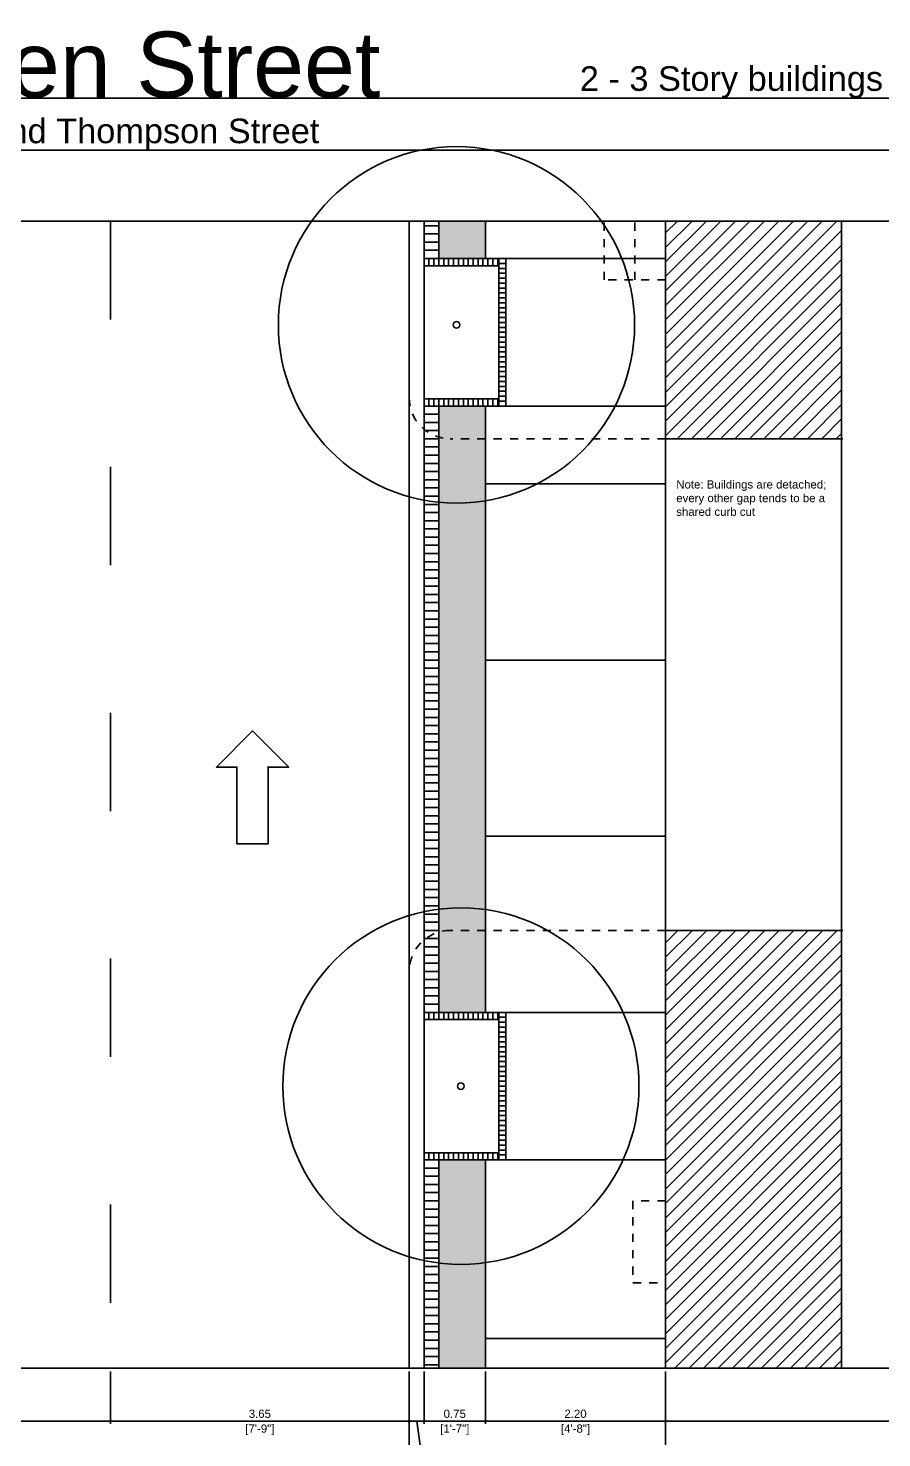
# Model space of a CAD drawing. Extents: x 4 to 262, y -261 to 351.
# Drawn here: x 55.53 to 65.95, y -62.31 to -45.11 of the extents above; entities that cross this region are included whole.
import ezdxf

# ---------------------------------------------------------------- set-up
doc = ezdxf.new("R2010")
doc.units = 0
doc.header["$LTSCALE"] = 0.1
doc.header["$MEASUREMENT"] = 0
doc.header["$PDMODE"] = 3
doc.linetypes.add('ACAD_ISO03W100', pattern=[30, 12, -18])
doc.linetypes.add('DASHED', pattern=[0.75, 0.5, -0.25])
doc.layers.get('0').update_dxf_attribs({"color": 102})
for name, color, linetype in [('Cars', 4, 'Continuous'), ('Details', 9, 'Continuous'), ('Edge', 1, 'Continuous'), ('Hatch and Paving', 252, 'Continuous'), ('HIDDEN', 204, 'Continuous'), ('Lane Stripes', 2, 'Continuous'), ('Optional', 4, 'Continuous'), ('Poche', 6, 'Continuous'), ('Text', 7, 'Continuous'), ('Trees', 3, 'Continuous')]:
    doc.layers.add(name, color=color, linetype=linetype)
doc.styles.get("Standard").update_dxf_attribs({"font": 'Arial.ttf'})
doc.dimstyles.get("Standard").update_dxf_attribs({"dimtxt": 0.1, "dimasz": 0.03, "dimexe": 0.03, "dimexo": 0.04, "dimgap": 0.04, "dimtad": 0, "dimtih": 1, "dimtoh": 1, "dimzin": 0, "dimdsep": 46, "dimtxsty": 'Standard', "dimblk": 'ARCHTICK', "dimblk1": 'ARCHTICK', "dimblk2": 'ARCHTICK', "dimcen": 0.09, "dimclrd": 256, "dimclre": 256, "dimadec": 0, "dimazin": 0, "dimtfac": 1, "dimtofl": 0, "dimtmove": 1, "dimatfit": 3, "dimfxl": 1, "dimtolj": 1, "dimtzin": 0, "dimlwe": -1, "dimarcsym": 0})

# ---------------------------------------------------------------- blocks, each defined once
blk = doc.blocks.new('Tree 1')
for radius in [2.175, 0.04]:
    blk.add_circle((19.781, 19.848), radius)
blk = doc.blocks.new('_ArchTick')
at = {"color": 0, "linetype": 'ByBlock', "const_width": 0.15}
blk.add_lwpolyline([(-0.5, -0.5), (0.5, 0.5)], dxfattribs=at)
blk = doc.blocks.new('*D48')
at = {"layer": 'Defpoints', "color": 0, "transparency": 16777216}
for p in [(50.332, -61.46), (56.532, -61.46), (56.532, -62.107)]:
    blk.add_point(p, dxfattribs=at)
at = {"layer": 'Text', "transparency": 16777216}
for p, q in [((50.332, -61.5), (50.332, -62.137)), ((56.532, -61.5), (56.532, -62.137))]:
    blk.add_line(p, q, dxfattribs=at)
at = {"layer": 'Text', "lineweight": -2, "transparency": 16777216}
for p, q in [((50.332, -62.107), (53.185, -62.107)), ((56.532, -62.107), (53.68, -62.107))]:
    blk.add_line(p, q, dxfattribs=at)
at = {"layer": 'Text', "lineweight": -2, "transparency": 16777216, "xscale": 0.03, "yscale": 0.03, "zscale": 0.03, "rotation": 180}
blk.add_blockref('_ArchTick', (50.332, -62.107), dxfattribs=at)
at = {"layer": 'Text', "lineweight": -2, "transparency": 16777216, "xscale": 0.03, "yscale": 0.03, "zscale": 0.03}
blk.add_blockref('_ArchTick', (56.532, -62.107), dxfattribs=at)
at = {"layer": 'Text', "color": 0, "transparency": 16777216, "char_height": 0.1, "attachment_point": 5}
for s, insert in [('\\A1;6.20', (53.432, -62.016)), ('\\A1;[13\'-1"]', (53.432, -62.211))]:
    blk.add_mtext(s, dxfattribs=dict(at, insert=insert))
blk = doc.blocks.new('*D49')
at = {"layer": 'Defpoints', "color": 0, "transparency": 16777216}
for p in [(56.532, -61.46), (60.182, -61.46), (60.182, -62.107)]:
    blk.add_point(p, dxfattribs=at)
at = {"layer": 'Text', "transparency": 16777216}
for p, q in [((56.532, -61.5), (56.532, -62.137)), ((60.182, -61.5), (60.182, -62.137))]:
    blk.add_line(p, q, dxfattribs=at)
at = {"layer": 'Text', "lineweight": -2, "transparency": 16777216}
for p, q in [((56.532, -62.107), (58.149, -62.107)), ((60.182, -62.107), (58.566, -62.107))]:
    blk.add_line(p, q, dxfattribs=at)
at = {"layer": 'Text', "lineweight": -2, "transparency": 16777216, "xscale": 0.03, "yscale": 0.03, "zscale": 0.03, "rotation": 180}
blk.add_blockref('_ArchTick', (56.532, -62.107), dxfattribs=at)
at = {"layer": 'Text', "lineweight": -2, "transparency": 16777216, "xscale": 0.03, "yscale": 0.03, "zscale": 0.03}
blk.add_blockref('_ArchTick', (60.182, -62.107), dxfattribs=at)
at = {"layer": 'Text', "color": 0, "transparency": 16777216, "char_height": 0.1, "attachment_point": 5}
for s, insert in [('\\A1;3.65', (58.357, -62.016)), ('\\A1;[7\'-9"]', (58.357, -62.211))]:
    blk.add_mtext(s, dxfattribs=dict(at, insert=insert))
blk = doc.blocks.new('*D50')
at = {"layer": 'Defpoints', "color": 0, "transparency": 16777216}
for p in [(60.182, -61.46), (60.362, -61.46), (60.362, -62.107)]:
    blk.add_point(p, dxfattribs=at)
at = {"layer": 'Text', "transparency": 16777216}
for p, q in [((60.182, -61.5), (60.182, -62.137)), ((60.362, -61.5), (60.362, -62.137))]:
    blk.add_line(p, q, dxfattribs=at)
at = {"layer": 'Text', "lineweight": -2, "transparency": 16777216}
for p, q in [((60.182, -62.107), (60.362, -62.107)), ((60.272, -62.107), (60.333, -62.549)), ((60.333, -62.549), (60.413, -62.549))]:
    blk.add_line(p, q, dxfattribs=at)
at = {"layer": 'Text', "lineweight": -2, "transparency": 16777216, "xscale": 0.03, "yscale": 0.03, "zscale": 0.03, "rotation": 180}
blk.add_blockref('_ArchTick', (60.182, -62.107), dxfattribs=at)
at = {"layer": 'Text', "lineweight": -2, "transparency": 16777216, "xscale": 0.03, "yscale": 0.03, "zscale": 0.03}
blk.add_blockref('_ArchTick', (60.362, -62.107), dxfattribs=at)
at = {"layer": 'Text', "color": 0, "transparency": 16777216, "insert": (60.582, -62.549), "char_height": 0.1, "attachment_point": 5}
blk.add_mtext('\\A1;0.18\\P [5"]', dxfattribs=at)
blk = doc.blocks.new('*D51')
at = {"layer": 'Defpoints', "color": 0, "transparency": 16777216}
for p in [(60.362, -61.46), (61.112, -61.46), (61.112, -62.107)]:
    blk.add_point(p, dxfattribs=at)
at = {"layer": 'Text', "transparency": 16777216}
for p, q in [((60.362, -61.5), (60.362, -62.137)), ((61.112, -61.5), (61.112, -62.137))]:
    blk.add_line(p, q, dxfattribs=at)
at = {"layer": 'Text', "lineweight": -2, "transparency": 16777216}
for p, q in [((60.362, -62.107), (60.529, -62.107)), ((61.112, -62.107), (60.946, -62.107))]:
    blk.add_line(p, q, dxfattribs=at)
at = {"layer": 'Text', "lineweight": -2, "transparency": 16777216, "xscale": 0.03, "yscale": 0.03, "zscale": 0.03, "rotation": 180}
blk.add_blockref('_ArchTick', (60.362, -62.107), dxfattribs=at)
at = {"layer": 'Text', "lineweight": -2, "transparency": 16777216, "xscale": 0.03, "yscale": 0.03, "zscale": 0.03}
blk.add_blockref('_ArchTick', (61.112, -62.107), dxfattribs=at)
at = {"layer": 'Text', "color": 0, "transparency": 16777216, "char_height": 0.1, "attachment_point": 5}
for s, insert in [('\\A1;0.75', (60.737, -62.016)), ('\\A1;[1\'-7"]', (60.737, -62.211))]:
    blk.add_mtext(s, dxfattribs=dict(at, insert=insert))
blk = doc.blocks.new('*D52')
at = {"layer": 'Defpoints', "color": 0, "transparency": 16777216}
for p in [(61.112, -61.46), (63.312, -61.46), (63.312, -62.107)]:
    blk.add_point(p, dxfattribs=at)
at = {"layer": 'Text', "transparency": 16777216}
for p, q in [((61.112, -61.5), (61.112, -62.137)), ((63.312, -61.5), (63.312, -62.137))]:
    blk.add_line(p, q, dxfattribs=at)
at = {"layer": 'Text', "lineweight": -2, "transparency": 16777216}
for p, q in [((61.112, -62.107), (62.004, -62.107)), ((63.312, -62.107), (62.421, -62.107))]:
    blk.add_line(p, q, dxfattribs=at)
at = {"layer": 'Text', "lineweight": -2, "transparency": 16777216, "xscale": 0.03, "yscale": 0.03, "zscale": 0.03, "rotation": 180}
blk.add_blockref('_ArchTick', (61.112, -62.107), dxfattribs=at)
at = {"layer": 'Text', "lineweight": -2, "transparency": 16777216, "xscale": 0.03, "yscale": 0.03, "zscale": 0.03}
blk.add_blockref('_ArchTick', (63.312, -62.107), dxfattribs=at)
at = {"layer": 'Text', "color": 0, "transparency": 16777216, "char_height": 0.1, "attachment_point": 5}
for s, insert in [('\\A1;2.20', (62.212, -62.016)), ('\\A1;[4\'-8"]', (62.212, -62.211))]:
    blk.add_mtext(s, dxfattribs=dict(at, insert=insert))
blk = doc.blocks.new('*D54')
at = {"layer": 'Defpoints', "color": 0, "transparency": 16777216}
for p in [(50.332, -61.46), (60.182, -61.46), (60.182, -63.036)]:
    blk.add_point(p, dxfattribs=at)
at = {"layer": 'Text', "transparency": 16777216}
for p, q in [((50.332, -61.5), (50.332, -63.066)), ((60.182, -61.5), (60.182, -63.066))]:
    blk.add_line(p, q, dxfattribs=at)
at = {"layer": 'Text', "lineweight": -2, "transparency": 16777216}
for p, q in [((50.332, -63.036), (54.725, -63.036)), ((60.182, -63.036), (55.79, -63.036))]:
    blk.add_line(p, q, dxfattribs=at)
at = {"layer": 'Text', "lineweight": -2, "transparency": 16777216, "xscale": 0.03, "yscale": 0.03, "zscale": 0.03, "rotation": 180}
blk.add_blockref('_ArchTick', (50.332, -63.036), dxfattribs=at)
at = {"layer": 'Text', "lineweight": -2, "transparency": 16777216, "xscale": 0.03, "yscale": 0.03, "zscale": 0.03}
blk.add_blockref('_ArchTick', (60.182, -63.036), dxfattribs=at)
at = {"layer": 'Text', "color": 0, "transparency": 16777216, "char_height": 0.2, "attachment_point": 5}
for s, insert in [('\\A1;9.85', (55.257, -62.895)), ('\\A1;[20\'-10"]', (55.257, -63.203))]:
    blk.add_mtext(s, dxfattribs=dict(at, insert=insert))
blk = doc.blocks.new('*D55')
at = {"layer": 'Defpoints', "color": 0, "transparency": 16777216}
for p in [(60.182, -61.46), (63.312, -61.46), (63.312, -63.036)]:
    blk.add_point(p, dxfattribs=at)
at = {"layer": 'Text', "transparency": 16777216}
for p, q in [((60.182, -61.5), (60.182, -63.066)), ((63.312, -61.5), (63.312, -63.066))]:
    blk.add_line(p, q, dxfattribs=at)
at = {"layer": 'Text', "lineweight": -2, "transparency": 16777216}
for p, q in [((60.182, -63.036), (61.37, -63.036)), ((63.312, -63.036), (62.124, -63.036))]:
    blk.add_line(p, q, dxfattribs=at)
at = {"layer": 'Text', "lineweight": -2, "transparency": 16777216, "xscale": 0.03, "yscale": 0.03, "zscale": 0.03, "rotation": 180}
blk.add_blockref('_ArchTick', (60.182, -63.036), dxfattribs=at)
at = {"layer": 'Text', "lineweight": -2, "transparency": 16777216, "xscale": 0.03, "yscale": 0.03, "zscale": 0.03}
blk.add_blockref('_ArchTick', (63.312, -63.036), dxfattribs=at)
at = {"layer": 'Text', "color": 0, "transparency": 16777216, "char_height": 0.2, "attachment_point": 5}
for s, insert in [('\\A1;3.13', (61.747, -62.895)), ('\\A1;[6\'-8"]', (61.747, -63.203))]:
    blk.add_mtext(s, dxfattribs=dict(at, insert=insert))
blk = doc.blocks.new('*D56')
at = {"layer": 'Defpoints', "color": 0, "transparency": 16777216}
for p in [(47.252, -61.46), (63.312, -61.46), (63.312, -64.253)]:
    blk.add_point(p, dxfattribs=at)
at = {"layer": 'Text', "transparency": 16777216}
for p, q in [((47.252, -61.5), (47.252, -64.283)), ((63.312, -61.5), (63.312, -64.283))]:
    blk.add_line(p, q, dxfattribs=at)
at = {"layer": 'Text', "lineweight": -2, "transparency": 16777216}
for p, q in [((47.252, -64.253), (54.751, -64.253)), ((63.312, -64.253), (55.813, -64.253))]:
    blk.add_line(p, q, dxfattribs=at)
at = {"layer": 'Text', "lineweight": -2, "transparency": 16777216, "xscale": 0.03, "yscale": 0.03, "zscale": 0.03, "rotation": 180}
blk.add_blockref('_ArchTick', (47.252, -64.253), dxfattribs=at)
at = {"layer": 'Text', "lineweight": -2, "transparency": 16777216, "xscale": 0.03, "yscale": 0.03, "zscale": 0.03}
blk.add_blockref('_ArchTick', (63.312, -64.253), dxfattribs=at)
at = {"layer": 'Text', "color": 0, "transparency": 16777216, "char_height": 0.3, "attachment_point": 5}
for s, insert in [('\\A1;16.06', (55.282, -64.061)), ("\\A1;[34']", (55.282, -64.484))]:
    blk.add_mtext(s, dxfattribs=dict(at, insert=insert))

msp = doc.modelspace()

# ---------------------------------------------------------------- hatches: boundary and pattern name
at = {"layer": 'Hatch and Paving'}
h = msp.add_hatch(dxfattribs=at)
h.set_pattern_fill('AR-BRSTD', color=256, scale=0.03, angle=90)
h.set_pattern_definition([(90, (-1.51225, 0), (-0.08001, 5e-18), []), (180, (-1.51225, 0), (-0.08001, -0.12), [0.08001, -0.08001])])
h.paths.add_polyline_path([(49.402, -50.471), (49.972, -50.471), (49.972, -47.46), (49.402, -47.46)])
h.paths.add_polyline_path([(49.402, -58.571), (49.972, -58.571), (49.972, -52.271), (49.402, -52.271)])
h.paths.add_polyline_path([(49.972, -60.371), (49.402, -60.371), (49.402, -61.46), (49.972, -61.46)])
h.paths.add_polyline_path([(61.112, -58.917), (60.542, -58.917), (60.542, -61.46), (61.112, -61.46)])
h.paths.add_polyline_path([(61.112, -49.717), (60.542, -49.717), (60.542, -57.117), (61.112, -57.117)])
h.paths.add_polyline_path([(61.112, -47.46), (60.542, -47.46), (60.542, -47.917), (61.112, -47.917)])
at = {"layer": 'HIDDEN'}
h = msp.add_hatch(dxfattribs=at)
h.set_pattern_fill('ANSI31', color=1)
h.set_pattern_definition([(45, (-1.51225, 0), (-0.08838835, 0.08838835), [])])
h.paths.add_polyline_path([(47.252, -49.89), (45.102, -49.89), (45.102, -59.29), (47.252, -59.29)])
h.paths.add_polyline_path([(47.252, -60.69), (45.102, -60.69), (45.102, -61.46), (47.252, -61.46)])
h.paths.add_polyline_path([(65.462, -56.117), (63.312, -56.117), (63.312, -61.46), (65.462, -61.46)])
h.paths.add_polyline_path([(65.462, -47.46), (63.312, -47.46), (63.312, -50.117), (65.462, -50.117)])

# ---------------------------------------------------------------- linework, layer by layer
at = {"layer": 'Cars'}
msp.add_lwpolyline([(58.268, -53.681), (57.826, -54.123), (58.076, -54.123), (58.076, -55.06), (58.46, -55.06), (58.46, -54.123), (58.451, -54.123), (58.71, -54.123)], close=True, dxfattribs=at)
at = {"layer": 'Details'}
msp.add_line((60.362, -47.46), (60.362, -61.46), dxfattribs=at)
at = {"layer": 'Edge'}
for p, q in [((60.182, -47.46), (60.182, -61.46)), ((61.112, -47.46), (61.112, -47.917)), ((61.112, -49.717), (61.112, -57.117)), ((63.312, -56.117), (63.312, -50.117)), ((61.112, -58.917), (61.112, -61.46))]:
    msp.add_line(p, q, dxfattribs=at)
for p in [(7.603, -47.46), (14.396, -61.46)]:
    msp.add_xline(p, (1, 0), dxfattribs=at)
for points in [[(61.112, -47.917), (61.362, -47.917), (61.362, -49.717), (61.112, -49.717)], [(61.112, -57.117), (61.362, -57.117), (61.362, -58.917), (61.112, -58.917)]]:
    msp.add_lwpolyline(points, dxfattribs=at)
for points in [[(60.362, -49.629), (61.274, -49.629), (61.274, -48.005), (60.362, -48.005)], [(60.362, -57.205), (61.274, -57.205), (61.274, -58.829), (60.362, -58.829)]]:
    msp.add_lwpolyline(points, close=True, dxfattribs=at)
at = {"layer": 'Hatch and Paving'}
for p, q in [((61.362, -47.917), (63.312, -47.917)), ((61.362, -49.717), (63.312, -49.717)), ((63.312, -50.667), (61.112, -50.667)), ((63.312, -52.817), (61.112, -52.817)), ((63.312, -54.967), (61.112, -54.967)), ((61.362, -57.117), (63.312, -57.117)), ((61.362, -58.917), (63.312, -58.917)), ((61.112, -61.098), (63.312, -61.098))]:
    msp.add_line(p, q, dxfattribs=at)
for points in [[(60.362, -47.46), (60.362, -47.517), (60.542, -47.517), (60.542, -47.46)], [(60.542, -61.46), (60.542, -61.417), (60.362, -61.417), (60.362, -61.46)]]:
    msp.add_lwpolyline(points, dxfattribs=at)
for points in [[(60.542, -47.517), (60.362, -47.517), (60.362, -47.617), (60.542, -47.617)], [(60.542, -47.617), (60.362, -47.617), (60.362, -47.717), (60.542, -47.717)], [(60.542, -47.717), (60.362, -47.717), (60.362, -47.817), (60.542, -47.817)], [(60.542, -47.817), (60.362, -47.817), (60.362, -47.917), (60.542, -47.917)], [(60.362, -48.005), (60.362, -47.917), (60.422, -47.917), (60.422, -48.005)], [(60.422, -48.005), (60.422, -47.917), (60.482, -47.917), (60.482, -48.005)], [(60.482, -48.005), (60.482, -47.917), (60.542, -47.917), (60.542, -48.005)], [(60.542, -48.005), (60.542, -47.917), (60.602, -47.917), (60.602, -48.005)], [(60.602, -48.005), (60.602, -47.917), (60.662, -47.917), (60.662, -48.005)], [(60.662, -48.005), (60.662, -47.917), (60.722, -47.917), (60.722, -48.005)], [(60.722, -48.005), (60.722, -47.917), (60.782, -47.917), (60.782, -48.005)], [(60.782, -48.005), (60.782, -47.917), (60.842, -47.917), (60.842, -48.005)], [(60.842, -48.005), (60.842, -47.917), (60.902, -47.917), (60.902, -48.005)], [(60.902, -48.005), (60.902, -47.917), (60.962, -47.917), (60.962, -48.005)], [(60.962, -48.005), (60.962, -47.917), (61.022, -47.917), (61.022, -48.005)], [(61.022, -48.005), (61.022, -47.917), (61.082, -47.917), (61.082, -48.005)], [(61.082, -48.005), (61.082, -47.917), (61.142, -47.917), (61.142, -48.005)], [(61.142, -48.005), (61.142, -47.917), (61.202, -47.917), (61.202, -48.005)], [(61.202, -48.005), (61.202, -47.917), (61.262, -47.917), (61.262, -48.005)], [(61.362, -47.977), (61.274, -47.977), (61.274, -47.917), (61.362, -47.917)], [(61.362, -48.037), (61.274, -48.037), (61.274, -47.977), (61.362, -47.977)], [(61.362, -48.097), (61.274, -48.097), (61.274, -48.037), (61.362, -48.037)], [(61.362, -48.157), (61.274, -48.157), (61.274, -48.097), (61.362, -48.097)], [(61.362, -48.217), (61.274, -48.217), (61.274, -48.157), (61.362, -48.157)], [(61.362, -48.277), (61.274, -48.277), (61.274, -48.217), (61.362, -48.217)], [(61.362, -48.337), (61.274, -48.337), (61.274, -48.277), (61.362, -48.277)], [(61.362, -48.397), (61.274, -48.397), (61.274, -48.337), (61.362, -48.337)], [(61.362, -48.457), (61.274, -48.457), (61.274, -48.397), (61.362, -48.397)], [(61.362, -48.517), (61.274, -48.517), (61.274, -48.457), (61.362, -48.457)], [(61.362, -48.577), (61.274, -48.577), (61.274, -48.517), (61.362, -48.517)], [(61.362, -48.637), (61.274, -48.637), (61.274, -48.577), (61.362, -48.577)], [(61.362, -48.697), (61.274, -48.697), (61.274, -48.637), (61.362, -48.637)], [(61.362, -48.757), (61.274, -48.757), (61.274, -48.697), (61.362, -48.697)], [(61.362, -48.817), (61.274, -48.817), (61.274, -48.757), (61.362, -48.757)], [(61.362, -48.877), (61.274, -48.877), (61.274, -48.817), (61.362, -48.817)], [(61.362, -48.937), (61.274, -48.937), (61.274, -48.877), (61.362, -48.877)], [(61.362, -48.997), (61.274, -48.997), (61.274, -48.937), (61.362, -48.937)], [(61.362, -49.057), (61.274, -49.057), (61.274, -48.997), (61.362, -48.997)], [(61.362, -49.117), (61.274, -49.117), (61.274, -49.057), (61.362, -49.057)], [(61.362, -49.177), (61.274, -49.177), (61.274, -49.117), (61.362, -49.117)], [(61.362, -49.237), (61.274, -49.237), (61.274, -49.177), (61.362, -49.177)], [(61.362, -49.297), (61.274, -49.297), (61.274, -49.237), (61.362, -49.237)], [(61.362, -49.357), (61.274, -49.357), (61.274, -49.297), (61.362, -49.297)], [(61.362, -49.417), (61.274, -49.417), (61.274, -49.357), (61.362, -49.357)], [(61.362, -49.477), (61.274, -49.477), (61.274, -49.417), (61.362, -49.417)], [(61.362, -49.537), (61.274, -49.537), (61.274, -49.477), (61.362, -49.477)], [(61.362, -49.597), (61.274, -49.597), (61.274, -49.537), (61.362, -49.537)], [(60.362, -49.717), (60.362, -49.629), (60.422, -49.629), (60.422, -49.717)], [(60.422, -49.717), (60.422, -49.629), (60.482, -49.629), (60.482, -49.717)], [(60.482, -49.717), (60.482, -49.629), (60.542, -49.629), (60.542, -49.717)], [(60.542, -49.717), (60.542, -49.629), (60.602, -49.629), (60.602, -49.717)], [(60.602, -49.717), (60.602, -49.629), (60.662, -49.629), (60.662, -49.717)], [(60.662, -49.717), (60.662, -49.629), (60.722, -49.629), (60.722, -49.717)], [(60.722, -49.717), (60.722, -49.629), (60.782, -49.629), (60.782, -49.717)], [(60.782, -49.717), (60.782, -49.629), (60.842, -49.629), (60.842, -49.717)], [(60.842, -49.717), (60.842, -49.629), (60.902, -49.629), (60.902, -49.717)], [(60.902, -49.717), (60.902, -49.629), (60.962, -49.629), (60.962, -49.717)], [(60.962, -49.717), (60.962, -49.629), (61.022, -49.629), (61.022, -49.717)], [(61.022, -49.717), (61.022, -49.629), (61.082, -49.629), (61.082, -49.717)], [(61.082, -49.717), (61.082, -49.629), (61.142, -49.629), (61.142, -49.717)], [(61.142, -49.717), (61.142, -49.629), (61.202, -49.629), (61.202, -49.717)], [(61.202, -49.717), (61.202, -49.629), (61.262, -49.629), (61.262, -49.717)], [(61.362, -49.657), (61.274, -49.657), (61.274, -49.597), (61.362, -49.597)], [(61.362, -49.717), (61.274, -49.717), (61.274, -49.657), (61.362, -49.657)], [(60.542, -49.717), (60.362, -49.717), (60.362, -49.817), (60.542, -49.817)], [(60.542, -49.817), (60.362, -49.817), (60.362, -49.917), (60.542, -49.917)], [(60.542, -49.917), (60.362, -49.917), (60.362, -50.017), (60.542, -50.017)], [(60.542, -50.017), (60.362, -50.017), (60.362, -50.117), (60.542, -50.117)], [(60.542, -50.117), (60.362, -50.117), (60.362, -50.217), (60.542, -50.217)], [(60.542, -50.217), (60.362, -50.217), (60.362, -50.317), (60.542, -50.317)], [(60.542, -50.317), (60.362, -50.317), (60.362, -50.417), (60.542, -50.417)], [(60.542, -50.417), (60.362, -50.417), (60.362, -50.517), (60.542, -50.517)], [(60.542, -50.517), (60.362, -50.517), (60.362, -50.617), (60.542, -50.617)], [(60.542, -50.617), (60.362, -50.617), (60.362, -50.717), (60.542, -50.717)], [(60.542, -50.717), (60.362, -50.717), (60.362, -50.817), (60.542, -50.817)], [(60.542, -50.817), (60.362, -50.817), (60.362, -50.917), (60.542, -50.917)], [(60.542, -50.917), (60.362, -50.917), (60.362, -51.017), (60.542, -51.017)], [(60.542, -51.017), (60.362, -51.017), (60.362, -51.117), (60.542, -51.117)], [(60.542, -51.117), (60.362, -51.117), (60.362, -51.217), (60.542, -51.217)], [(60.542, -51.217), (60.362, -51.217), (60.362, -51.317), (60.542, -51.317)], [(60.542, -51.317), (60.362, -51.317), (60.362, -51.417), (60.542, -51.417)], [(60.542, -51.417), (60.362, -51.417), (60.362, -51.517), (60.542, -51.517)], [(60.542, -51.517), (60.362, -51.517), (60.362, -51.617), (60.542, -51.617)], [(60.542, -51.617), (60.362, -51.617), (60.362, -51.717), (60.542, -51.717)], [(60.542, -51.717), (60.362, -51.717), (60.362, -51.817), (60.542, -51.817)], [(60.542, -51.817), (60.362, -51.817), (60.362, -51.917), (60.542, -51.917)], [(60.542, -51.917), (60.362, -51.917), (60.362, -52.017), (60.542, -52.017)], [(60.542, -52.017), (60.362, -52.017), (60.362, -52.117), (60.542, -52.117)], [(60.542, -52.117), (60.362, -52.117), (60.362, -52.217), (60.542, -52.217)], [(60.542, -52.217), (60.362, -52.217), (60.362, -52.317), (60.542, -52.317)], [(60.542, -52.317), (60.362, -52.317), (60.362, -52.417), (60.542, -52.417)], [(60.542, -52.417), (60.362, -52.417), (60.362, -52.517), (60.542, -52.517)], [(60.542, -52.517), (60.362, -52.517), (60.362, -52.617), (60.542, -52.617)], [(60.542, -52.617), (60.362, -52.617), (60.362, -52.717), (60.542, -52.717)], [(60.542, -52.717), (60.362, -52.717), (60.362, -52.817), (60.542, -52.817)], [(60.542, -52.817), (60.362, -52.817), (60.362, -52.917), (60.542, -52.917)], [(60.542, -52.917), (60.362, -52.917), (60.362, -53.017), (60.542, -53.017)], [(60.542, -53.017), (60.362, -53.017), (60.362, -53.117), (60.542, -53.117)], [(60.542, -53.117), (60.362, -53.117), (60.362, -53.217), (60.542, -53.217)], [(60.542, -53.217), (60.362, -53.217), (60.362, -53.317), (60.542, -53.317)], [(60.542, -53.317), (60.362, -53.317), (60.362, -53.417), (60.542, -53.417)], [(60.542, -53.417), (60.362, -53.417), (60.362, -53.517), (60.542, -53.517)], [(60.542, -53.517), (60.362, -53.517), (60.362, -53.617), (60.542, -53.617)], [(60.542, -53.617), (60.362, -53.617), (60.362, -53.717), (60.542, -53.717)], [(60.542, -53.717), (60.362, -53.717), (60.362, -53.817), (60.542, -53.817)], [(60.542, -53.817), (60.362, -53.817), (60.362, -53.917), (60.542, -53.917)], [(60.542, -53.917), (60.362, -53.917), (60.362, -54.017), (60.542, -54.017)], [(60.542, -54.017), (60.362, -54.017), (60.362, -54.117), (60.542, -54.117)], [(60.542, -54.117), (60.362, -54.117), (60.362, -54.217), (60.542, -54.217)], [(60.542, -54.217), (60.362, -54.217), (60.362, -54.317), (60.542, -54.317)], [(60.542, -54.317), (60.362, -54.317), (60.362, -54.417), (60.542, -54.417)], [(60.542, -54.417), (60.362, -54.417), (60.362, -54.517), (60.542, -54.517)], [(60.542, -54.517), (60.362, -54.517), (60.362, -54.617), (60.542, -54.617)], [(60.542, -54.617), (60.362, -54.617), (60.362, -54.717), (60.542, -54.717)], [(60.542, -54.717), (60.362, -54.717), (60.362, -54.817), (60.542, -54.817)], [(60.542, -54.817), (60.362, -54.817), (60.362, -54.917), (60.542, -54.917)], [(60.542, -54.917), (60.362, -54.917), (60.362, -55.017), (60.542, -55.017)], [(60.542, -55.017), (60.362, -55.017), (60.362, -55.117), (60.542, -55.117)], [(60.542, -55.117), (60.362, -55.117), (60.362, -55.217), (60.542, -55.217)], [(60.542, -55.217), (60.362, -55.217), (60.362, -55.317), (60.542, -55.317)], [(60.542, -55.317), (60.362, -55.317), (60.362, -55.417), (60.542, -55.417)], [(60.542, -55.417), (60.362, -55.417), (60.362, -55.517), (60.542, -55.517)], [(60.542, -55.517), (60.362, -55.517), (60.362, -55.617), (60.542, -55.617)], [(60.542, -55.617), (60.362, -55.617), (60.362, -55.717), (60.542, -55.717)], [(60.542, -55.717), (60.362, -55.717), (60.362, -55.817), (60.542, -55.817)], [(60.542, -55.817), (60.362, -55.817), (60.362, -55.917), (60.542, -55.917)], [(60.542, -55.917), (60.362, -55.917), (60.362, -56.017), (60.542, -56.017)], [(60.542, -56.017), (60.362, -56.017), (60.362, -56.117), (60.542, -56.117)], [(60.542, -56.117), (60.362, -56.117), (60.362, -56.217), (60.542, -56.217)], [(60.542, -56.217), (60.362, -56.217), (60.362, -56.317), (60.542, -56.317)], [(60.542, -56.317), (60.362, -56.317), (60.362, -56.417), (60.542, -56.417)], [(60.542, -56.417), (60.362, -56.417), (60.362, -56.517), (60.542, -56.517)], [(60.542, -56.517), (60.362, -56.517), (60.362, -56.617), (60.542, -56.617)], [(60.542, -56.617), (60.362, -56.617), (60.362, -56.717), (60.542, -56.717)], [(60.542, -56.717), (60.362, -56.717), (60.362, -56.817), (60.542, -56.817)], [(60.542, -56.817), (60.362, -56.817), (60.362, -56.917), (60.542, -56.917)], [(60.542, -56.917), (60.362, -56.917), (60.362, -57.017), (60.542, -57.017)], [(60.542, -57.017), (60.362, -57.017), (60.362, -57.117), (60.542, -57.117)], [(60.362, -57.205), (60.362, -57.117), (60.422, -57.117), (60.422, -57.205)], [(60.422, -57.205), (60.422, -57.117), (60.482, -57.117), (60.482, -57.205)], [(60.482, -57.205), (60.482, -57.117), (60.542, -57.117), (60.542, -57.205)], [(60.542, -57.205), (60.542, -57.117), (60.602, -57.117), (60.602, -57.205)], [(60.602, -57.205), (60.602, -57.117), (60.662, -57.117), (60.662, -57.205)], [(60.662, -57.205), (60.662, -57.117), (60.722, -57.117), (60.722, -57.205)], [(60.722, -57.205), (60.722, -57.117), (60.782, -57.117), (60.782, -57.205)], [(60.782, -57.205), (60.782, -57.117), (60.842, -57.117), (60.842, -57.205)], [(60.842, -57.205), (60.842, -57.117), (60.902, -57.117), (60.902, -57.205)], [(60.902, -57.205), (60.902, -57.117), (60.962, -57.117), (60.962, -57.205)], [(60.962, -57.205), (60.962, -57.117), (61.022, -57.117), (61.022, -57.205)], [(61.022, -57.205), (61.022, -57.117), (61.082, -57.117), (61.082, -57.205)], [(61.082, -57.205), (61.082, -57.117), (61.142, -57.117), (61.142, -57.205)], [(61.142, -57.205), (61.142, -57.117), (61.202, -57.117), (61.202, -57.205)], [(61.202, -57.205), (61.202, -57.117), (61.262, -57.117), (61.262, -57.205)], [(61.362, -57.177), (61.274, -57.177), (61.274, -57.117), (61.362, -57.117)], [(61.362, -57.237), (61.274, -57.237), (61.274, -57.177), (61.362, -57.177)], [(61.362, -57.297), (61.274, -57.297), (61.274, -57.237), (61.362, -57.237)], [(61.362, -57.357), (61.274, -57.357), (61.274, -57.297), (61.362, -57.297)], [(61.362, -57.417), (61.274, -57.417), (61.274, -57.357), (61.362, -57.357)], [(61.362, -57.477), (61.274, -57.477), (61.274, -57.417), (61.362, -57.417)], [(61.362, -57.537), (61.274, -57.537), (61.274, -57.477), (61.362, -57.477)], [(61.362, -57.597), (61.274, -57.597), (61.274, -57.537), (61.362, -57.537)], [(61.362, -57.657), (61.274, -57.657), (61.274, -57.597), (61.362, -57.597)], [(61.362, -57.717), (61.274, -57.717), (61.274, -57.657), (61.362, -57.657)], [(61.362, -57.777), (61.274, -57.777), (61.274, -57.717), (61.362, -57.717)], [(61.362, -57.837), (61.274, -57.837), (61.274, -57.777), (61.362, -57.777)], [(61.362, -57.897), (61.274, -57.897), (61.274, -57.837), (61.362, -57.837)], [(61.362, -57.957), (61.274, -57.957), (61.274, -57.897), (61.362, -57.897)], [(61.362, -58.017), (61.274, -58.017), (61.274, -57.957), (61.362, -57.957)], [(61.362, -58.077), (61.274, -58.077), (61.274, -58.017), (61.362, -58.017)], [(61.362, -58.137), (61.274, -58.137), (61.274, -58.077), (61.362, -58.077)], [(61.362, -58.197), (61.274, -58.197), (61.274, -58.137), (61.362, -58.137)], [(61.362, -58.257), (61.274, -58.257), (61.274, -58.197), (61.362, -58.197)], [(61.362, -58.317), (61.274, -58.317), (61.274, -58.257), (61.362, -58.257)], [(61.362, -58.377), (61.274, -58.377), (61.274, -58.317), (61.362, -58.317)], [(61.362, -58.437), (61.274, -58.437), (61.274, -58.377), (61.362, -58.377)], [(61.362, -58.497), (61.274, -58.497), (61.274, -58.437), (61.362, -58.437)], [(61.362, -58.557), (61.274, -58.557), (61.274, -58.497), (61.362, -58.497)], [(61.362, -58.617), (61.274, -58.617), (61.274, -58.557), (61.362, -58.557)], [(61.362, -58.677), (61.274, -58.677), (61.274, -58.617), (61.362, -58.617)], [(60.362, -58.917), (60.362, -58.829), (60.422, -58.829), (60.422, -58.917)], [(60.422, -58.917), (60.422, -58.829), (60.482, -58.829), (60.482, -58.917)], [(60.482, -58.917), (60.482, -58.829), (60.542, -58.829), (60.542, -58.917)], [(60.542, -58.917), (60.542, -58.829), (60.602, -58.829), (60.602, -58.917)], [(60.602, -58.917), (60.602, -58.829), (60.662, -58.829), (60.662, -58.917)], [(60.662, -58.917), (60.662, -58.829), (60.722, -58.829), (60.722, -58.917)], [(60.722, -58.917), (60.722, -58.829), (60.782, -58.829), (60.782, -58.917)], [(60.782, -58.917), (60.782, -58.829), (60.842, -58.829), (60.842, -58.917)], [(60.842, -58.917), (60.842, -58.829), (60.902, -58.829), (60.902, -58.917)], [(60.902, -58.917), (60.902, -58.829), (60.962, -58.829), (60.962, -58.917)], [(60.962, -58.917), (60.962, -58.829), (61.022, -58.829), (61.022, -58.917)], [(61.022, -58.917), (61.022, -58.829), (61.082, -58.829), (61.082, -58.917)], [(61.082, -58.917), (61.082, -58.829), (61.142, -58.829), (61.142, -58.917)], [(61.142, -58.917), (61.142, -58.829), (61.202, -58.829), (61.202, -58.917)], [(61.202, -58.917), (61.202, -58.829), (61.262, -58.829), (61.262, -58.917)], [(61.362, -58.737), (61.274, -58.737), (61.274, -58.677), (61.362, -58.677)], [(61.362, -58.797), (61.274, -58.797), (61.274, -58.737), (61.362, -58.737)], [(61.362, -58.857), (61.274, -58.857), (61.274, -58.797), (61.362, -58.797)], [(60.542, -58.917), (60.362, -58.917), (60.362, -59.017), (60.542, -59.017)], [(61.362, -58.917), (61.274, -58.917), (61.274, -58.857), (61.362, -58.857)], [(60.542, -59.017), (60.362, -59.017), (60.362, -59.117), (60.542, -59.117)], [(60.542, -59.117), (60.362, -59.117), (60.362, -59.217), (60.542, -59.217)], [(60.542, -59.217), (60.362, -59.217), (60.362, -59.317), (60.542, -59.317)], [(60.542, -59.317), (60.362, -59.317), (60.362, -59.417), (60.542, -59.417)], [(60.542, -59.417), (60.362, -59.417), (60.362, -59.517), (60.542, -59.517)], [(60.542, -59.517), (60.362, -59.517), (60.362, -59.617), (60.542, -59.617)], [(60.542, -59.617), (60.362, -59.617), (60.362, -59.717), (60.542, -59.717)], [(60.542, -59.717), (60.362, -59.717), (60.362, -59.817), (60.542, -59.817)], [(60.542, -59.817), (60.362, -59.817), (60.362, -59.917), (60.542, -59.917)], [(60.542, -59.917), (60.362, -59.917), (60.362, -60.017), (60.542, -60.017)], [(60.542, -60.017), (60.362, -60.017), (60.362, -60.117), (60.542, -60.117)], [(60.542, -60.117), (60.362, -60.117), (60.362, -60.217), (60.542, -60.217)], [(60.542, -60.217), (60.362, -60.217), (60.362, -60.317), (60.542, -60.317)], [(60.542, -60.317), (60.362, -60.317), (60.362, -60.417), (60.542, -60.417)], [(60.542, -60.417), (60.362, -60.417), (60.362, -60.517), (60.542, -60.517)], [(60.542, -60.517), (60.362, -60.517), (60.362, -60.617), (60.542, -60.617)], [(60.542, -60.617), (60.362, -60.617), (60.362, -60.717), (60.542, -60.717)], [(60.542, -60.717), (60.362, -60.717), (60.362, -60.817), (60.542, -60.817)], [(60.542, -60.817), (60.362, -60.817), (60.362, -60.917), (60.542, -60.917)], [(60.542, -60.917), (60.362, -60.917), (60.362, -61.017), (60.542, -61.017)], [(60.542, -61.017), (60.362, -61.017), (60.362, -61.117), (60.542, -61.117)], [(60.542, -61.117), (60.362, -61.117), (60.362, -61.217), (60.542, -61.217)], [(60.542, -61.217), (60.362, -61.217), (60.362, -61.317), (60.542, -61.317)], [(60.542, -61.317), (60.362, -61.317), (60.362, -61.417), (60.542, -61.417)]]:
    msp.add_lwpolyline(points, close=True, dxfattribs=at)
at = {"layer": 'HIDDEN'}
for p, q in [((63.312, -61.46), (63.312, -47.46)), ((65.462, -61.46), (65.462, -47.46))]:
    msp.add_line(p, q, dxfattribs=at)
for p in [(48.765, -45.96), (48.765, -46.596), (85.106, -62.107)]:
    msp.add_xline(p, (1, 0), dxfattribs=at)
for points in [[(61.112, -47.46), (60.542, -47.46), (60.542, -47.917), (61.112, -47.917)], [(61.112, -49.717), (60.542, -49.717), (60.542, -57.117), (61.112, -57.117)], [(61.112, -58.917), (60.542, -58.917), (60.542, -61.46), (61.112, -61.46)]]:
    msp.add_lwpolyline(points, close=True, dxfattribs=at)
at = {"layer": 'Lane Stripes', "linetype": 'ACAD_ISO03W100'}
msp.add_line((56.532, -47.46), (56.532, -61.46), dxfattribs=at)
at = {"layer": 'Optional', "linetype": 'DASHED'}
for p, q in [((62.562, -48.179), (62.562, -47.46)), ((62.937, -48.179), (62.937, -47.46)), ((63.312, -48.179), (62.562, -48.179)), ((63.312, -50.117), (60.682, -50.117)), ((63.312, -56.117), (60.682, -56.117)), ((63.312, -59.418), (62.912, -59.418)), ((62.912, -59.418), (62.912, -60.418)), ((62.912, -60.418), (63.312, -60.418))]:
    msp.add_line(p, q, dxfattribs=at)
for centre, start, end in [((60.682, -49.617), 180, 270), ((60.682, -56.617), 90, 180)]:
    msp.add_arc(centre, 0.5, start, end, dxfattribs=at)
at = {"layer": 'Poche'}
for p, q in [((63.312, -47.46), (63.312, -50.117)), ((65.477, -50.117), (63.312, -50.117)), ((65.477, -56.117), (63.312, -56.117)), ((63.312, -56.117), (63.312, -61.46))]:
    msp.add_line(p, q, dxfattribs=at)

# ---------------------------------------------------------------- block references
at = {"layer": 'Trees', "rotation": 180}
for p in [(80.539, -28.879), (80.593, -38.169)]:
    msp.add_blockref('Tree 1', p, dxfattribs=at)

# ---------------------------------------------------------------- texts
at = {"layer": 'Text', "attachment_point": 1}
for s, width, insert, char_height in [('\\pi1.9795;Wickenden Street', 12.78844, (49.029, -45.149), 0.8), ('\\pi1.4743;2 - 3 Story buildings', 6.61172, (60.79, -45.571), 0.3), ('\\pi2.811;b/w Brook Street and Thompson Street', 12.78844, (49.029, -46.21), 0.3), ('Note: Buildings are detached; every other gap tends to be a shared curb cut', 1.86761, (63.442, -50.624), 0.1)]:
    msp.add_mtext_dynamic_manual_height_columns(s, width=width, gutter_width=1, heights=[0], dxfattribs=dict(at, insert=insert, char_height=char_height))

# ---------------------------------------------------------------- dimensions: what is measured, and where the dimension line sits
at = {"layer": 'Text'}
for base, p1, p2, override, picture, middle in [((63.312, -64.253), (47.252, -61.46), (63.312, -61.46), {"dimtxt": 0.3, "dimpost": '\\X'}, '*D56', (55.282, -64.253)), ((56.532, -62.107), (50.332, -61.46), (56.532, -61.46), {"dimpost": '\\X'}, '*D48', (53.432, -62.107)), ((60.182, -63.036), (50.332, -61.46), (60.182, -61.46), {"dimtxt": 0.2, "dimpost": '\\X'}, '*D54', (55.257, -63.036)), ((60.182, -62.107), (56.532, -61.46), (60.182, -61.46), {"dimpost": '\\X'}, '*D49', (58.357, -62.107)), ((63.312, -63.036), (60.182, -61.46), (63.312, -61.46), {"dimtxt": 0.2, "dimpost": '\\X'}, '*D55', (61.747, -63.036)), ((61.112, -62.107), (60.362, -61.46), (61.112, -61.46), {"dimpost": '\\X'}, '*D51', (60.737, -62.107)), ((63.312, -62.107), (61.112, -61.46), (63.312, -61.46), {"dimpost": '\\X'}, '*D52', (62.212, -62.107))]:
    dim = msp.add_linear_dim(base=base, p1=p1, p2=p2, dimstyle='Standard', override=override, dxfattribs=at)
    dim.commit()
    dim.dimension.update_dxf_attribs({"geometry": picture, "text_midpoint": middle})
dim = msp.add_linear_dim(base=(60.362, -62.107), p1=(60.182, -61.46), p2=(60.362, -61.46), dimstyle='Standard', override={"dimpost": '\\X'}, dxfattribs=at)
dim.commit()
dim.dimension.update_dxf_attribs({"geometry": '*D50', "text_midpoint": (60.453, -62.549), "dimtype": 160})

doc.saveas('drawing.dxf')
